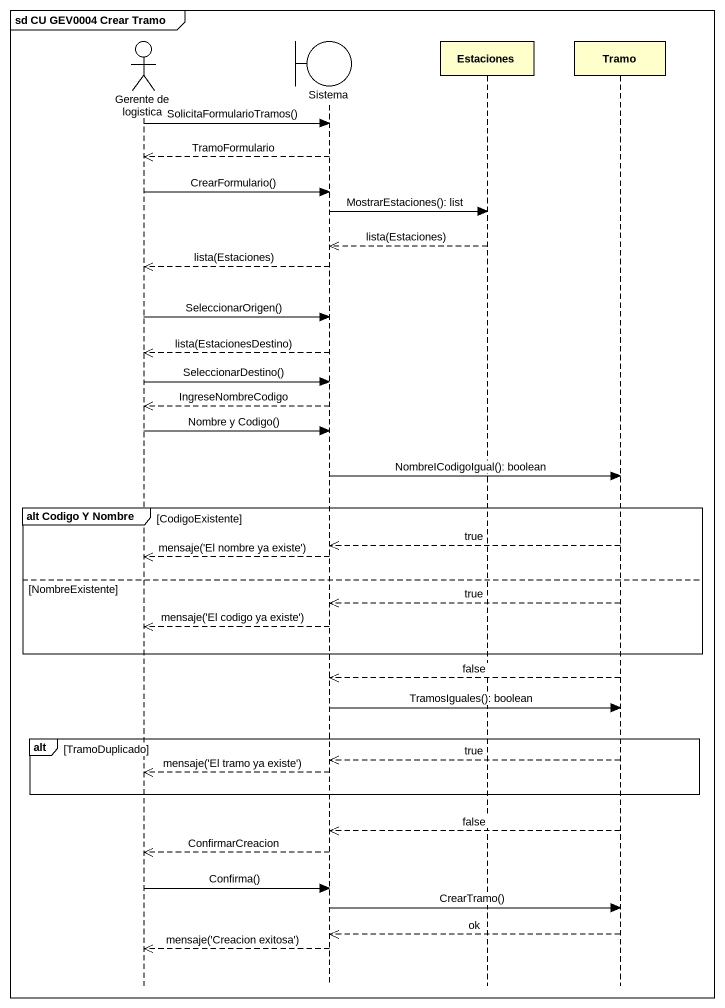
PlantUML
@startuml
mainframe sd CU GEV0004 Crear Tramo
hide footbox
actor "Gerente de logistica" as Gerente_de_logistica
boundary Sistema
participant Estaciones
participant Tramo

Gerente_de_logistica -> Sistema : SolicitaFormularioTramos()
Sistema -->> Gerente_de_logistica : TramoFormulario
Gerente_de_logistica -> Sistema : CrearFormulario()
Sistema -> Estaciones : MostrarEstaciones(): list
Estaciones -->> Sistema : lista(Estaciones)
Sistema -->> Gerente_de_logistica : lista(Estaciones)
Gerente_de_logistica -> Sistema : SeleccionarOrigen()
Sistema -->> Gerente_de_logistica : lista(EstacionesDestino)
Gerente_de_logistica -> Sistema : SeleccionarDestino()
Sistema -->> Gerente_de_logistica : IngreseNombreCodigo
Gerente_de_logistica -> Sistema : Nombre y Codigo()
Sistema -> Tramo : NombreICodigoIgual(): boolean
group alt Codigo Y Nombre [CodigoExistente]
  Tramo -->> Sistema : true
  Sistema -->> Gerente_de_logistica : mensaje('El nombre ya existe')
else NombreExistente
  Tramo -->> Sistema : true
  Sistema -->> Gerente_de_logistica : mensaje('El codigo ya existe')
end
Tramo -->> Sistema : false
Sistema -> Tramo : TramosIguales(): boolean
alt TramoDuplicado
  Tramo -->> Sistema : true
  Sistema -->> Gerente_de_logistica : mensaje('El tramo ya existe')
end
Tramo -->> Sistema : false
Sistema -->> Gerente_de_logistica : ConfirmarCreacion
Gerente_de_logistica -> Sistema : Confirma()
Sistema -> Tramo : CrearTramo()
Tramo -->> Sistema : ok
Sistema -->> Gerente_de_logistica : mensaje('Creacion exitosa')
@enduml
